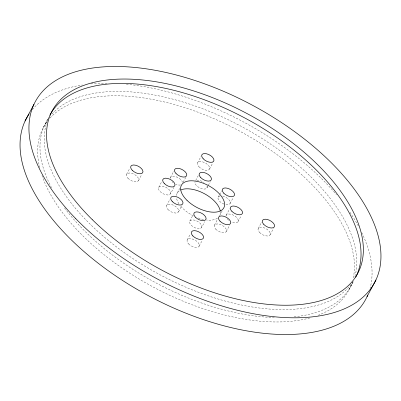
<?xml version="1.0" encoding="UTF-8"?>
<svg xmlns="http://www.w3.org/2000/svg" width="401" height="401" viewBox="0 0 401 401"><rect width="100%" height="100%" fill="white"/><g stroke="black" fill="none" stroke-linecap="round" stroke-linejoin="round"><path stroke-width="0.3" stroke-dasharray="2 1.5" d="M43.263 127.628L48.706 117.393M126.616 174.265L129.739 168.395M138.53 180.525L141.648 174.656M158.701 187.342L161.824 181.473M170.425 177.523L173.833 171.117M170.49 193.828A6.732 3.464 28 0 0 163.202 186.395A6.732 3.464 28 0 0 160.094 191.538A6.732 3.464 28 0 0 170.49 193.828L173.894 187.427M166.656 205.507L170.059 199.107M177.152 193.217L179.989 187.884M183.172 182.219L185.728 177.417M197.613 162.821L201.016 156.42M178.55 211.803L181.954 205.402M195.713 180.405L198.55 175.067M209.522 169.082L212.931 162.681M206.936 187.954L208.069 185.823M208.35 185.287L210.34 181.553M189.813 221.046L192.931 215.177M187.222 239.918L190.34 234.049M201.598 227.532A6.732 3.464 28 0 0 194.31 220.094A6.732 3.464 28 0 0 191.207 225.242A6.732 3.464 28 0 0 201.598 227.532L204.721 221.663M218.194 197.202L219.332 195.066M219.613 194.53L221.598 190.796M199.132 246.184L202.254 240.314M214.425 225.187L217.542 219.317M219.593 215.783L222.144 210.981M230.089 203.497L233.212 197.628M226.254 215.172L229.658 208.771M226.319 231.482L229.723 225.081M238.044 221.658L241.166 215.788M258.214 228.475L261.622 222.074M270.129 234.74L273.532 228.334M348.835 290.103L353.712 280.936M353.186 281.482A173.042 89.122 28 0 1 352.484 282.515M351.146 284.334A173.042 89.122 28 0 1 156.22 272.715A173.042 89.122 28 0 1 48.732 117.488M353.02 281.798A173.042 89.122 28 0 1 293.146 316.95M274.339 317.537A173.042 89.122 28 0 1 63.98 207.202M51.569 187.728A173.042 89.122 28 0 1 48.16 118.997M52.035 114.044A173.042 89.122 28 0 1 241.653 126.581A173.042 89.122 28 0 1 354.75 276.885M217.482 218.149A24.035 12.376 28 0 1 206.575 220.029M203.502 219.512A24.035 12.376 28 0 1 198.019 217.893M193.452 215.893A24.035 12.376 28 0 1 180.635 206.059M178.926 203.758A24.035 12.376 28 0 1 176.505 198.034M176.44 195.467A24.035 12.376 28 0 1 179.989 190.395M220.35 211.853A24.035 12.376 28 0 1 219.913 215.076M206.976 185.858A6.732 3.464 28 0 1 201.352 188.605A6.732 3.464 28 0 1 194.966 181.869M196.736 180.44A6.732 3.464 28 0 1 203.903 182.4M222.685 196.139A6.732 3.464 28 0 1 230.129 201.628A6.732 3.464 28 0 1 225.603 204.555M224.064 204.104A6.732 3.464 28 0 1 218.385 199.608A6.732 3.464 28 0 1 219.984 196.044M225.994 216.014A6.732 3.464 28 0 1 232.55 214.781A6.732 3.464 28 0 1 238.289 220.971A6.732 3.464 28 0 1 231.492 221.943M228.625 220.239A6.732 3.464 28 0 1 228.314 219.984M228.019 219.723A6.732 3.464 28 0 1 227.738 219.457M227.477 219.187A6.732 3.464 28 0 1 227.237 218.911M180.535 184.976A6.732 3.464 28 0 1 175.909 184.275M173.006 182.62A6.732 3.464 28 0 1 172.691 182.365M172.39 182.109A6.732 3.464 28 0 1 172.099 181.843M170.214 178.385A6.732 3.464 28 0 1 176.064 176.776A6.732 3.464 28 0 1 182.495 182.465M32.396 109.578A192.269 99.027 28 0 1 82.31 84.982M90.967 83.899A192.269 99.027 28 0 1 108.295 83.207M126.385 84.215A192.269 99.027 28 0 1 336.474 194.68M349.983 212.355A192.269 99.027 28 0 1 358.389 226.054M361.777 232.655A192.269 99.027 28 0 1 370.128 288.129M351.557 283.948A173.042 89.122 28 0 1 318.229 315.236M309.783 317.968A173.042 89.122 28 0 1 154.21 287.557A173.042 89.122 28 0 1 42.005 175.588M39.689 167.658A173.042 89.122 28 0 1 47.188 121.478M50.1 117.984A173.042 89.122 28 0 1 237.893 130.175A173.042 89.122 28 0 1 353.015 279.046M215.743 229.151A6.732 3.464 28 0 0 226.204 231.668A6.732 3.464 28 0 0 219.167 224.184A6.732 3.464 28 0 0 215.743 229.151M167.974 209.472A6.732 3.464 28 0 0 178.435 211.989A6.732 3.464 28 0 0 171.397 204.505A6.732 3.464 28 0 0 167.974 209.472M259.567 232.45A6.732 3.464 28 0 0 270.018 234.926A6.732 3.464 28 0 0 262.931 227.447A6.732 3.464 28 0 0 259.567 232.45M188.57 243.893A6.732 3.464 28 0 0 199.021 246.369A6.732 3.464 28 0 0 191.939 238.891A6.732 3.464 28 0 0 188.57 243.893M127.964 178.234A6.732 3.464 28 0 0 138.42 180.716A6.732 3.464 28 0 0 131.333 173.237A6.732 3.464 28 0 0 127.964 178.234M198.961 166.791A6.732 3.464 28 0 0 209.412 169.272A6.732 3.464 28 0 0 202.33 161.793A6.732 3.464 28 0 0 198.961 166.791"/><path stroke-width="0.6" d="M25.078 121.037L33.975 104.3M367.025 296.7L375.922 279.963M49.839 115.262A173.042 89.122 28 0 1 243.933 117.523A173.042 89.122 28 0 1 355.702 277.186M180.781 189.989A24.035 12.376 28 0 1 204.184 193.573A24.035 12.376 28 0 1 220.239 210.971M367.782 294.991A192.269 99.027 28 0 1 148.886 295.943A192.269 99.027 28 0 1 29.057 113.994M186.986 200.32A24.035 12.376 28 0 0 223.848 207.783A24.035 12.376 28 0 0 197.051 181.392A24.035 12.376 28 0 0 186.986 200.32M200.796 177.663A6.732 3.464 28 0 0 211.187 179.954A6.732 3.464 28 0 0 203.898 172.515A6.732 3.464 28 0 0 200.796 177.663M223.768 193.162A6.732 3.464 28 0 0 234.234 195.678A6.732 3.464 28 0 0 227.192 188.194A6.732 3.464 28 0 0 223.768 193.162M231.908 211.362A6.732 3.464 28 0 0 242.299 213.658A6.732 3.464 28 0 0 235.011 206.219A6.732 3.464 28 0 0 231.908 211.362M219.999 221.146A6.732 3.464 28 0 0 230.46 223.663A6.732 3.464 28 0 0 223.422 216.179A6.732 3.464 28 0 0 219.999 221.146M195.462 217.237A6.732 3.464 28 0 0 205.853 219.532A6.732 3.464 28 0 0 198.565 212.094A6.732 3.464 28 0 0 195.462 217.237M172.23 201.467A6.732 3.464 28 0 0 182.691 203.989A6.732 3.464 28 0 0 175.653 196.5A6.732 3.464 28 0 0 172.23 201.467M164.35 183.538A6.732 3.464 28 0 0 174.746 185.828A6.732 3.464 28 0 0 167.458 178.39A6.732 3.464 28 0 0 164.35 183.538M175.999 173.483A6.732 3.464 28 0 0 186.465 176.004A6.732 3.464 28 0 0 179.422 168.515A6.732 3.464 28 0 0 175.999 173.483M263.823 224.445A6.732 3.464 28 0 0 274.274 226.921A6.732 3.464 28 0 0 267.186 219.447A6.732 3.464 28 0 0 263.823 224.445M203.217 158.791A6.732 3.464 28 0 0 213.668 161.267A6.732 3.464 28 0 0 206.585 153.789A6.732 3.464 28 0 0 203.217 158.791M132.22 170.235A6.732 3.464 28 0 0 142.676 172.711A6.732 3.464 28 0 0 135.588 165.232A6.732 3.464 28 0 0 132.22 170.235M192.826 235.888A6.732 3.464 28 0 0 203.277 238.364A6.732 3.464 28 0 0 196.194 230.891A6.732 3.464 28 0 0 192.826 235.888M75.503 218.39A192.269 99.027 28 0 0 372.96 285.437A192.269 99.027 28 0 0 166.385 72.576A192.269 99.027 28 0 0 75.503 218.39M92.32 219.663A173.042 89.122 28 0 0 357.737 273.372A173.042 89.122 28 0 0 164.791 83.368A173.042 89.122 28 0 0 92.32 219.663"/></g></svg>
